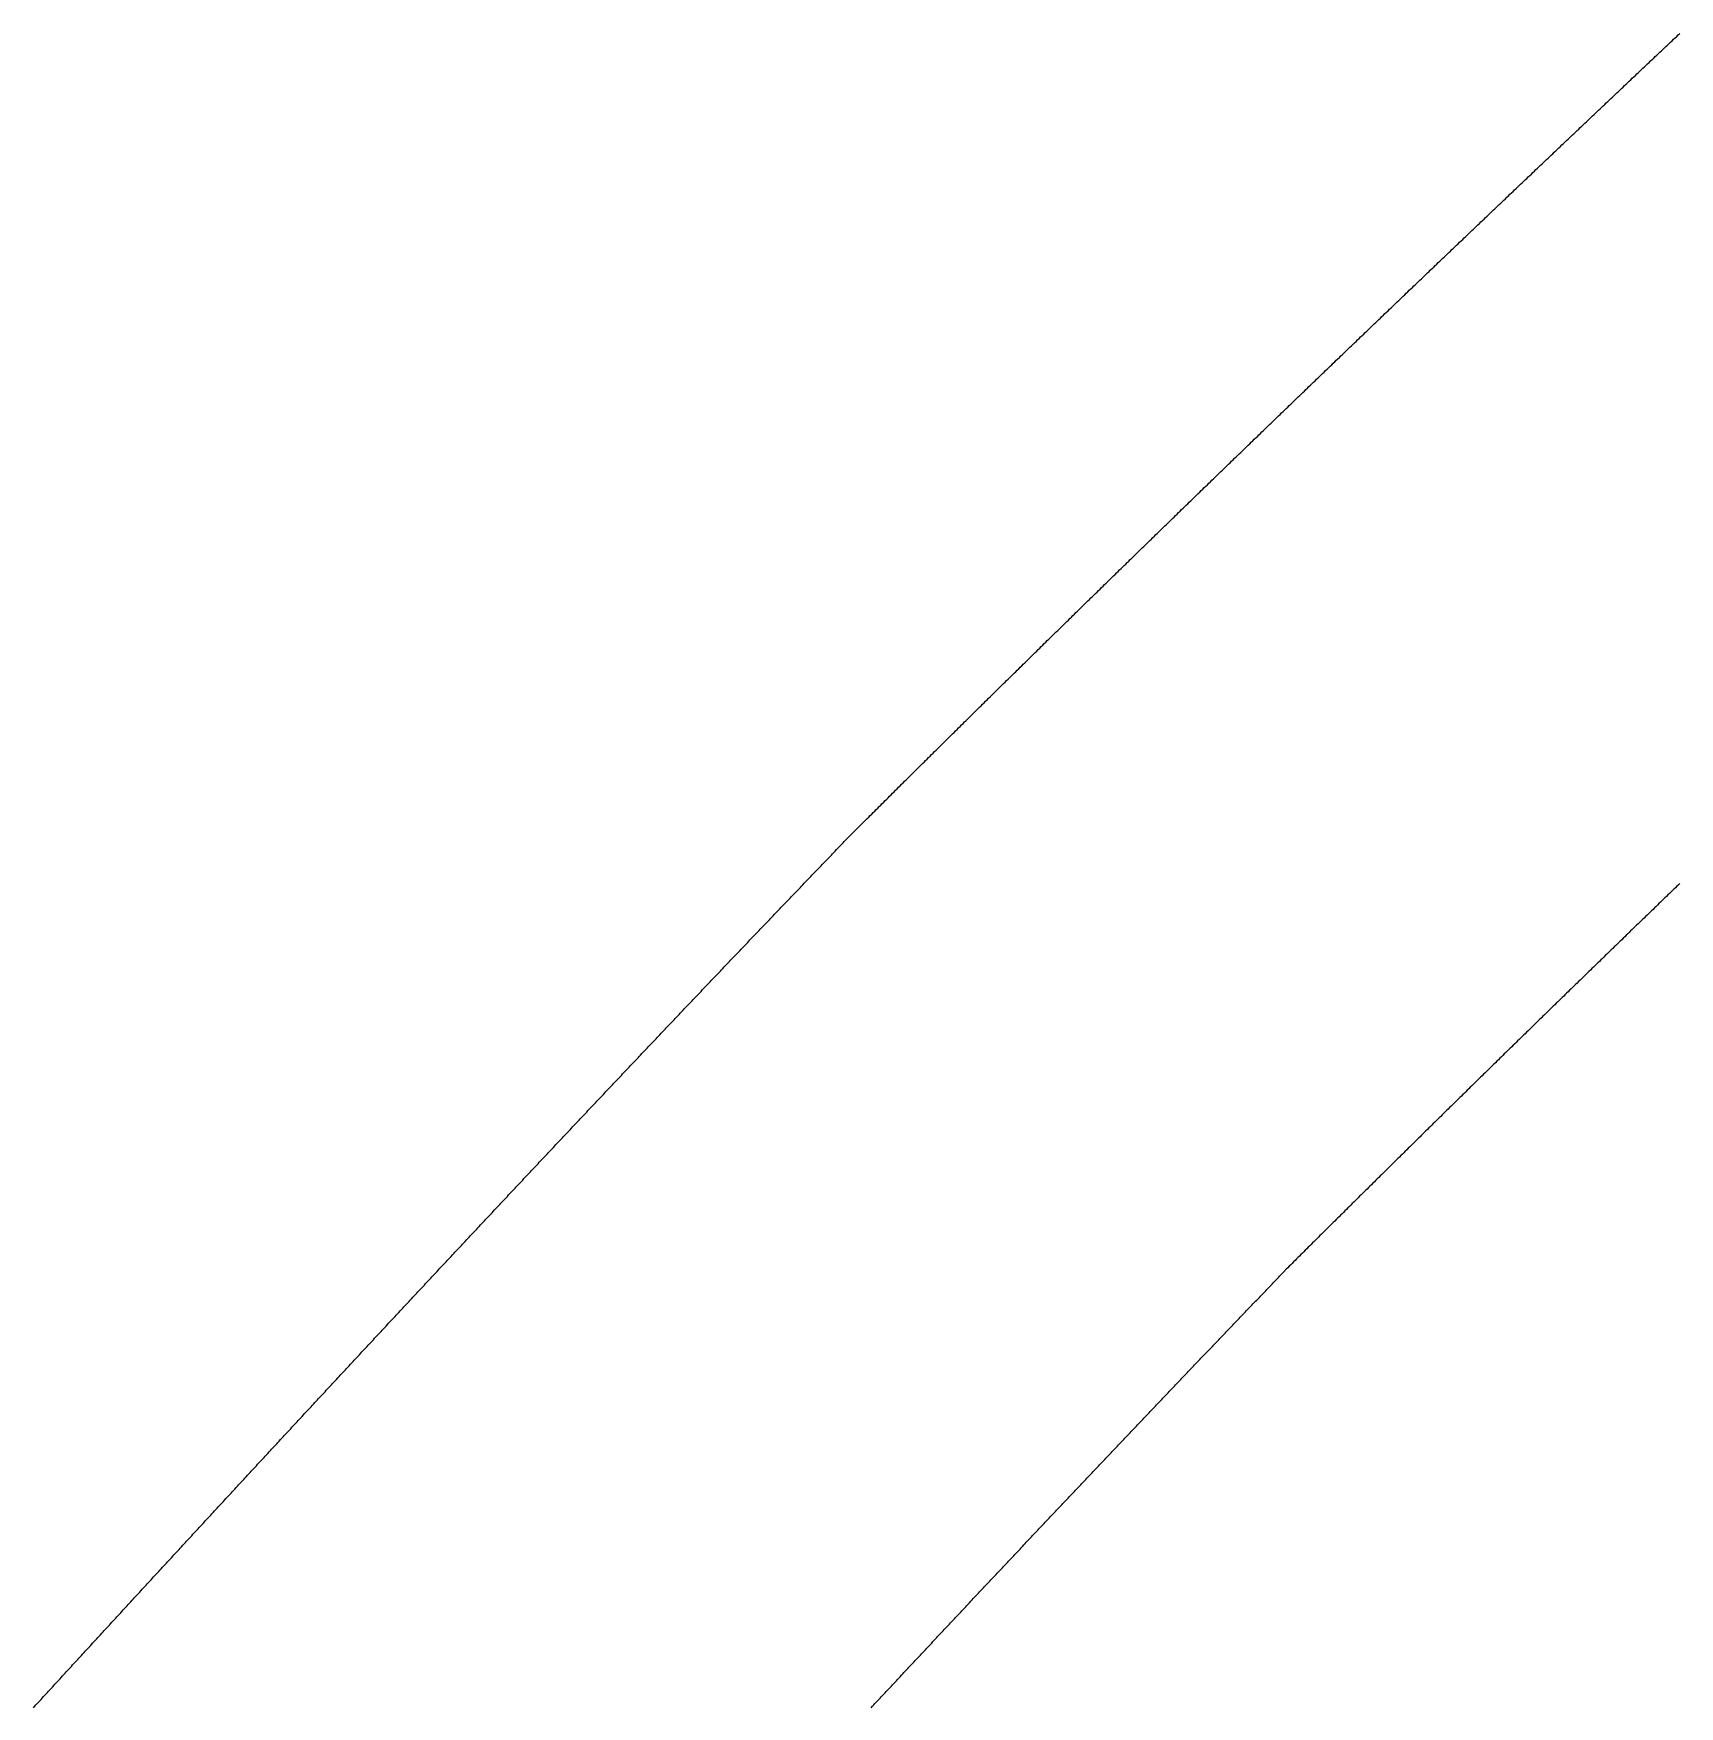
# Model space of a CAD drawing. Extents: x 10 to 206, y -65 to 73.
# Drawn here: x 169.8538 to 170.2044, y -49.6882 to -49.332 of the extents above; entities that cross this region are included whole.
import ezdxf

# ---------------------------------------------------------------- set-up
doc = ezdxf.new("R2010")
doc.units = 0
doc.header["$LTSCALE"] = 0.5
doc.layers.add('LOGO', color=7, linetype='Continuous')

msp = doc.modelspace()

# ---------------------------------------------------------------- linework, layer by layer
at = {"layer": 'LOGO'}
for points in [[(169.85380887, -49.68841941), (169.8540781, -49.68812612), (169.85434733, -49.68783283), (169.85461657, -49.68753955), (169.85488581, -49.68724627), (169.85515506, -49.686953), (169.85542431, -49.68665974), (169.85569357, -49.68636648), (169.85596284, -49.68607323), (169.85623211, -49.68577998), (169.85650138, -49.68548674), (169.85677067, -49.68519351), (169.85703995, -49.68490028), (169.85730925, -49.68460706), (169.85757855, -49.68431384), (169.85784785, -49.68402063), (169.85811716, -49.68372742), (169.85838648, -49.68343423), (169.8586558, -49.68314103), (169.85892512, -49.68284785), (169.85919446, -49.68255467), (169.8594638, -49.68226149), (169.85973314, -49.68196833), (169.86000249, -49.68167516), (169.86027185, -49.68138201), (169.86054121, -49.68108886), (169.86081057, -49.68079572), (169.86107995, -49.68050258), (169.86134933, -49.68020945), (169.86161871, -49.67991633), (169.8618881, -49.67962321), (169.8621575, -49.6793301), (169.8624269, -49.67903699), (169.86269631, -49.67874389), (169.86296572, -49.6784508), (169.86323514, -49.67815771), (169.86350457, -49.67786463), (169.863774, -49.67757156), (169.86404344, -49.67727849), (169.86431289, -49.67698543), (169.86458234, -49.67669238), (169.86485179, -49.67639933), (169.86512125, -49.67610629), (169.86539072, -49.67581326), (169.8656602, -49.67552023), (169.86592968, -49.67522721), (169.86619916, -49.67493419), (169.86646866, -49.67464118), (169.86673815, -49.67434818), (169.86700766, -49.67405518), (169.86727717, -49.6737622), (169.86754669, -49.67346921), (169.86781621, -49.67317624), (169.86808574, -49.67288327), (169.86835528, -49.67259031), (169.86862482, -49.67229735), (169.86889437, -49.6720044), (169.86916392, -49.67171146), (169.86943348, -49.67141853), (169.86970305, -49.6711256), (169.86997262, -49.67083268), (169.8702422, -49.67053976), (169.87051179, -49.67024685), (169.87078138, -49.66995395), (169.87105098, -49.66966106), (169.87132059, -49.66936817), (169.8715902, -49.66907529), (169.87185982, -49.66878241), (169.87212944, -49.66848955), (169.87239907, -49.66819669), (169.87266871, -49.66790383), (169.87293835, -49.66761099), (169.873208, -49.66731815), (169.87347766, -49.66702532), (169.87374732, -49.66673249), (169.87401699, -49.66643967), (169.87428667, -49.66614686), (169.87455635, -49.66585406), (169.87482604, -49.66556126), (169.87509574, -49.66526847), (169.87536544, -49.66497569), (169.87563515, -49.66468291), (169.87590487, -49.66439014), (169.87617459, -49.66409738), (169.87644432, -49.66380463), (169.87671406, -49.66351188), (169.8769838, -49.66321914), (169.87725355, -49.66292641), (169.87752331, -49.66263368), (169.87779307, -49.66234096), (169.87806284, -49.66204825), (169.87833262, -49.66175555), (169.8786024, -49.66146285), (169.87887219, -49.66117016), (169.87914199, -49.66087748), (169.87941179, -49.66058481), (169.8796816, -49.66029214), (169.87995142, -49.65999948), (169.88022124, -49.65970683), (169.88049107, -49.65941418), (169.88076091, -49.65912154), (169.88103076, -49.65882891), (169.88130061, -49.65853629), (169.88157047, -49.65824368), (169.88184034, -49.65795107), (169.88211021, -49.65765847), (169.88238009, -49.65736588), (169.88264998, -49.65707329), (169.88291987, -49.65678071), (169.88318977, -49.65648814), (169.88345968, -49.65619558), (169.8837296, -49.65590302), (169.88399952, -49.65561048), (169.88426945, -49.65531794), (169.88453938, -49.65502541), (169.88480933, -49.65473288), (169.88507928, -49.65444036), (169.88534924, -49.65414786), (169.8856192, -49.65385535), (169.88588918, -49.65356286), (169.88615916, -49.65327037), (169.88642914, -49.6529779), (169.88669914, -49.65268543), (169.88696914, -49.65239296), (169.88723915, -49.65210051), (169.88750916, -49.65180806), (169.88777919, -49.65151562), (169.88804922, -49.65122319), (169.88831925, -49.65093077), (169.8885893, -49.65063835), (169.88885935, -49.65034595), (169.88912941, -49.65005355), (169.88939948, -49.64976115), (169.88966956, -49.64946877), (169.88993964, -49.64917639), (169.89020973, -49.64888403), (169.89047983, -49.64859167), (169.89074993, -49.64829932), (169.89102004, -49.64800697), (169.89129016, -49.64771464), (169.89156029, -49.64742231), (169.89183042, -49.64712999), (169.89210057, -49.64683768), (169.89237072, -49.64654537), (169.89264087, -49.64625308), (169.89291104, -49.64596079), (169.89318121, -49.64566851), (169.89345139, -49.64537624), (169.89372158, -49.64508398), (169.89399177, -49.64479172), (169.89426198, -49.64449948), (169.89453219, -49.64420724), (169.89480241, -49.64391501), (169.89507263, -49.64362279), (169.89534287, -49.64333058), (169.89561311, -49.64303837), (169.89588336, -49.64274618), (169.89615362, -49.64245399), (169.89642388, -49.64216181), (169.89669415, -49.64186964), (169.89696444, -49.64157747), (169.89723472, -49.64128532), (169.89750502, -49.64099317), (169.89777532, -49.64070104), (169.89804564, -49.64040891), (169.89831596, -49.64011679), (169.89858629, -49.63982467), (169.89885662, -49.63953257), (169.89912696, -49.63924047), (169.89939732, -49.63894839), (169.89966768, -49.63865631), (169.89993804, -49.63836424), (169.90020842, -49.63807218), (169.9004788, -49.63778013), (169.9007492, -49.63748808), (169.9010196, -49.63719605), (169.90129, -49.63690402), (169.90156042, -49.636612), (169.90183084, -49.63631999), (169.90210128, -49.63602799), (169.90237172, -49.635736), (169.90264216, -49.63544402), (169.90291262, -49.63515204), (169.90318308, -49.63486008), (169.90345356, -49.63456812), (169.90372404, -49.63427617), (169.90399453, -49.63398423), (169.90426503, -49.6336923), (169.90453553, -49.63340038), (169.90480605, -49.63310847), (169.90507657, -49.63281657), (169.9053471, -49.63252467), (169.90561764, -49.63223279), (169.90588818, -49.63194091), (169.90615874, -49.63164904), (169.9064293, -49.63135718), (169.90669988, -49.63106533), (169.90697046, -49.63077349), (169.90724105, -49.63048166), (169.90751164, -49.63018983), (169.90778225, -49.62989802), (169.90805286, -49.62960622), (169.90832349, -49.62931442), (169.90859412, -49.62902263), (169.90886476, -49.62873085), (169.9091354, -49.62843909), (169.90940606, -49.62814733), (169.90967673, -49.62785558), (169.9099474, -49.62756383), (169.91021808, -49.6272721), (169.91048877, -49.62698038), (169.91075947, -49.62668867), (169.91103018, -49.62639696), (169.9113009, -49.62610527), (169.91157162, -49.62581358), (169.91184236, -49.6255219), (169.9121131, -49.62523024), (169.91238385, -49.62493858), (169.91265461, -49.62464693), (169.91292538, -49.62435529), (169.91319616, -49.62406366), (169.91346694, -49.62377204), (169.91373774, -49.62348043), (169.91400854, -49.62318883), (169.91427935, -49.62289723), (169.91455017, -49.62260565), (169.914821, -49.62231408), (169.91509184, -49.62202251), (169.91536269, -49.62173096), (169.91563355, -49.62143941), (169.91590441, -49.62114788), (169.91617529, -49.62085635), (169.91644617, -49.62056483), (169.91671706, -49.62027333), (169.91698796, -49.61998183), (169.91725887, -49.61969034), (169.91752979, -49.61939886), (169.91780072, -49.6191074), (169.91807166, -49.61881594), (169.9183426, -49.61852449), (169.91861356, -49.61823305), (169.91888452, -49.61794162), (169.9191555, -49.6176502), (169.91942648, -49.61735879), (169.91969747, -49.61706739), (169.91996847, -49.616776), (169.92023948, -49.61648461), (169.9205105, -49.61619324), (169.92078152, -49.61590188), (169.92105256, -49.61561053), (169.92132361, -49.61531919), (169.92159466, -49.61502786), (169.92186573, -49.61473653), (169.9221368, -49.61444522), (169.92240788, -49.61415392), (169.92267898, -49.61386263), (169.92295008, -49.61357135), (169.92322119, -49.61328007), (169.92349231, -49.61298881), (169.92376344, -49.61269756), (169.92403458, -49.61240632), (169.92430572, -49.61211508), (169.92457688, -49.61182386), (169.92484805, -49.61153265), (169.92511922, -49.61124145), (169.92539041, -49.61095025), (169.9256616, -49.61065907), (169.92593281, -49.6103679), (169.92620402, -49.61007674), (169.92647524, -49.60978559), (169.92674648, -49.60949444), (169.92701772, -49.60920331), (169.92728897, -49.60891219), (169.92756023, -49.60862108), (169.9278315, -49.60832998), (169.92810278, -49.60803889), (169.92837407, -49.60774781), (169.92864537, -49.60745674), (169.92891668, -49.60716568), (169.929188, -49.60687463), (169.92945933, -49.60658359), (169.92973067, -49.60629256), (169.93000201, -49.60600154), (169.93027337, -49.60571054), (169.93054474, -49.60541954), (169.93081611, -49.60512855), (169.9310875, -49.60483757), (169.9313589, -49.60454661), (169.9316303, -49.60425565), (169.93190172, -49.60396471), (169.93217314, -49.60367377), (169.93244458, -49.60338285), (169.93271602, -49.60309193), (169.93298748, -49.60280103), (169.93325894, -49.60251014), (169.93353042, -49.60221926), (169.9338019, -49.60192838), (169.9340734, -49.60163752), (169.9343449, -49.60134667), (169.93461641, -49.60105583), (169.93488794, -49.600765), (169.93515947, -49.60047419), (169.93543101, -49.60018338), (169.93570257, -49.59989258), (169.93597413, -49.59960179), (169.93624571, -49.59931102), (169.93651729, -49.59902025), (169.93678888, -49.5987295), (169.93706049, -49.59843876), (169.9373321, -49.59814802), (169.93760373, -49.5978573), (169.93787536, -49.59756659), (169.938147, -49.59727589), (169.93841866, -49.5969852), (169.93869032, -49.59669452), (169.938962, -49.59640386), (169.93923368, -49.5961132), (169.93950538, -49.59582255), (169.93977708, -49.59553192), (169.9400488, -49.5952413), (169.94032052, -49.59495068), (169.94059226, -49.59466008), (169.940864, -49.59436949), (169.94113576, -49.59407891), (169.94140753, -49.59378834), (169.9416793, -49.59349779), (169.94195109, -49.59320724), (169.94222289, -49.5929167), (169.9424947, -49.59262618), (169.94276652, -49.59233567), (169.94303834, -49.59204516), (169.94331018, -49.59175467), (169.94358203, -49.59146419), (169.94385389, -49.59117372), (169.94412576, -49.59088327), (169.94439764, -49.59059282), (169.94466954, -49.59030239), (169.94494144, -49.59001196), (169.94521335, -49.58972155), (169.94548527, -49.58943115), (169.94575721, -49.58914076), (169.94602915, -49.58885038), (169.9463011, -49.58856001), (169.94657307, -49.58826966), (169.94684504, -49.58797931), (169.94711703, -49.58768898), (169.94738903, -49.58739866), (169.94766104, -49.58710835), (169.94793305, -49.58681805), (169.94820508, -49.58652776), (169.94847712, -49.58623749), (169.94874917, -49.58594722), (169.94902123, -49.58565697), (169.9492933, -49.58536673), (169.94956539, -49.5850765), (169.94983748, -49.58478628), (169.95010958, -49.58449607), (169.9503817, -49.58420588), (169.95065382, -49.58391569), (169.95092596, -49.58362552), (169.95119811, -49.58333536), (169.95147026, -49.58304521), (169.95174243, -49.58275508), (169.95201461, -49.58246495), (169.9522868, -49.58217484), (169.952559, -49.58188473), (169.95283122, -49.58159464), (169.95310344, -49.58130456), (169.95337567, -49.5810145), (169.95364792, -49.58072444), (169.95392018, -49.5804344), (169.95419244, -49.58014437), (169.95446472, -49.57985435), (169.95473701, -49.57956434), (169.95500931, -49.57927434), (169.95528162, -49.57898436), (169.95555394, -49.57869439), (169.95582628, -49.57840443), (169.95609862, -49.57811448), (169.95637098, -49.57782454), (169.95664335, -49.57753462), (169.95691572, -49.5772447), (169.95718811, -49.5769548), (169.95746051, -49.57666491), (169.95773292, -49.57637504), (169.95800535, -49.57608517), (169.95827778, -49.57579532), (169.95855023, -49.57550548), (169.95882268, -49.57521565), (169.95909515, -49.57492584), (169.95936763, -49.57463603), (169.95964012, -49.57434624), (169.95991262, -49.57405646), (169.96018513, -49.57376669), (169.96045766, -49.57347694), (169.96073019, -49.57318719), (169.96100274, -49.57289746), (169.9612753, -49.57260774), (169.96154787, -49.57231803), (169.96182045, -49.57202834), (169.96209304, -49.57173866), (169.96236565, -49.57144899), (169.96263826, -49.57115933), (169.96291089, -49.57086968), (169.96318353, -49.57058005), (169.96345618, -49.57029043), (169.96372884, -49.57000082), (169.96400151, -49.56971123), (169.9642742, -49.56942164), (169.96454689, -49.56913207), (169.9648196, -49.56884251), (169.96509232, -49.56855297), (169.96536505, -49.56826343), (169.96563779, -49.56797391), (169.96591055, -49.5676844), (169.96618331, -49.5673949), (169.96645609, -49.56710542), (169.96672888, -49.56681595), (169.96700168, -49.56652649), (169.96727449, -49.56623704), (169.96754732, -49.56594761), (169.96782016, -49.56565819), (169.968093, -49.56536878), (169.96836586, -49.56507939), (169.96863873, -49.56479), (169.96891162, -49.56450063), (169.96918451, -49.56421127), (169.96945742, -49.56392193), (169.96973034, -49.5636326), (169.97000327, -49.56334328), (169.97027621, -49.56305397), (169.97054917, -49.56276468), (169.97082213, -49.56247539), (169.97109511, -49.56218613), (169.9713681, -49.56189687), (169.9716411, -49.56160763), (169.97191412, -49.5613184), (169.97218714, -49.56102918), (169.97246018, -49.56073998), (169.97273323, -49.56045078), (169.9730063, -49.56016161), (169.97327937, -49.55987244), (169.97355246, -49.55958329), (169.97382555, -49.55929415), (169.97409867, -49.55900502), (169.97437179, -49.55871591), (169.97464492, -49.55842681), (169.97491807, -49.55813772), (169.97519123, -49.55784865), (169.9754644, -49.55755958), (169.97573758, -49.55727054), (169.97601078, -49.5569815), (169.97628399, -49.55669248), (169.97655721, -49.55640347), (169.97683044, -49.55611447), (169.97710368, -49.55582549), (169.97737694, -49.55553652), (169.97765021, -49.55524756), (169.97792349, -49.55495862), (169.97819679, -49.55466969), (169.97847009, -49.55438077), (169.97874341, -49.55409187), (169.97901674, -49.55380298), (169.97929008, -49.5535141), (169.97956344, -49.55322524), (169.97983681, -49.55293639), (169.98011019, -49.55264755), (169.98038358, -49.55235873), (169.98065699, -49.55206992), (169.9809304, -49.55178112), (169.98120384, -49.55149234), (169.98147728, -49.55120357), (169.98175073, -49.55091481), (169.9820242, -49.55062607), (169.98229768, -49.55033734), (169.98257117, -49.55004862), (169.98284468, -49.54975992), (169.9831182, -49.54947123), (169.98339173, -49.54918255), (169.98366527, -49.54889389), (169.98393883, -49.54860524), (169.9842124, -49.54831661), (169.98448598, -49.54802799), (169.98475957, -49.54773938), (169.98503318, -49.54745078), (169.9853068, -49.5471622), (169.98558043, -49.54687364), (169.98585408, -49.54658508), (169.98612773, -49.54629654), (169.9864014, -49.54600802), (169.98667509, -49.54571951), (169.98694878, -49.54543101), (169.98722249, -49.54514252), (169.98749621, -49.54485405), (169.98776995, -49.54456559), (169.9880437, -49.54427715), (169.98831746, -49.54398872), (169.98859123, -49.54370031), (169.98886502, -49.5434119), (169.98913882, -49.54312352), (169.98941263, -49.54283514), (169.98968645, -49.54254678), (169.98996029, -49.54225844), (169.99023414, -49.5419701), (169.990508, -49.54168179), (169.99078188, -49.54139348), (169.99105577, -49.54110519), (169.99132967, -49.54081691), (169.99160359, -49.54052865), (169.99187752, -49.5402404), (169.99215146, -49.53995217), (169.99242542, -49.53966395), (169.99269939, -49.53937574), (169.99297337, -49.53908755), (169.99324736, -49.53879937), (169.99352137, -49.53851121), (169.99379539, -49.53822306), (169.99406943, -49.53793492), (169.99434347, -49.5376468), (169.99461753, -49.53735869), (169.99489161, -49.5370706), (169.99516569, -49.53678252), (169.9954398, -49.53649446), (169.99571391, -49.53620641), (169.99598804, -49.53591837), (169.99626218, -49.53563035), (169.99653633, -49.53534234), (169.9968105, -49.53505435), (169.99708468, -49.53476637), (169.99735887, -49.53447841), (169.99763308, -49.53419046), (169.9979073, -49.53390252), (169.99818153, -49.5336146), (169.99845578, -49.53332669), (169.99873004, -49.5330388), (169.99900432, -49.53275092), (169.9992786, -49.53246306), (169.9995529, -49.53217521), (169.99982722, -49.53188737), (170.00010155, -49.53159955), (170.00037589, -49.53131175), (170.00065025, -49.53102396), (170.00092461, -49.53073618), (170.001199, -49.53044842), (170.00147339, -49.53016067), (170.0017478, -49.52987294), (170.00202223, -49.52958522), (170.00229666, -49.52929752), (170.00257111, -49.52900983), (170.00284558, -49.52872216), (170.00312006, -49.5284345), (170.00339455, -49.52814685), (170.00366905, -49.52785922), (170.00394357, -49.52757161), (170.00421811, -49.52728401), (170.00449265, -49.52699642), (170.00476721, -49.52670885), (170.00504179, -49.52642129), (170.00531638, -49.52613375), (170.00559098, -49.52584623), (170.00586559, -49.52555872), (170.00614022, -49.52527122), (170.00641487, -49.52498374), (170.00668953, -49.52469627), (170.0069642, -49.52440882), (170.00723888, -49.52412138), (170.00751358, -49.52383396), (170.00778829, -49.52354655), (170.00806302, -49.52325916), (170.00833776, -49.52297178), (170.00861252, -49.52268442), (170.00888729, -49.52239707), (170.00916207, -49.52210974), (170.00943687, -49.52182243), (170.00971168, -49.52153512), (170.0099865, -49.52124784), (170.01026134, -49.52096057), (170.0105362, -49.52067331), (170.01081107, -49.52038607), (170.01108595, -49.52009884), (170.01136084, -49.51981163), (170.01163575, -49.51952443), (170.01191068, -49.51923725), (170.01218562, -49.51895009), (170.01246057, -49.51866294), (170.01273554, -49.5183758), (170.01301052, -49.51808868), (170.01328551, -49.51780158), (170.01356052, -49.51751449), (170.01383555, -49.51722742), (170.01411058, -49.51694036), (170.01438564, -49.51665331), (170.0146607, -49.51636629), (170.01493578, -49.51607927), (170.01521088, -49.51579228), (170.01548599, -49.5155053), (170.01576111, -49.51521833), (170.01603625, -49.51493138), (170.01631141, -49.51464444), (170.01658657, -49.51435753), (170.01686175, -49.51407062), (170.01713695, -49.51378373), (170.01741216, -49.51349686), (170.01768739, -49.51321), (170.01796263, -49.51292316), (170.01823788, -49.51263633), (170.01851315, -49.51234952), (170.01878843, -49.51206273), (170.01906373, -49.51177595), (170.01933905, -49.51148918), (170.01961437, -49.51120244), (170.01988971, -49.5109157), (170.02016507, -49.51062899), (170.02044044, -49.51034229), (170.02071583, -49.5100556), (170.02099123, -49.50976893), (170.02126664, -49.50948228), (170.02154207, -49.50919564), (170.02181752, -49.50890902), (170.02209298, -49.50862241), (170.02236845, -49.50833582), (170.02264394, -49.50804924), (170.02291944, -49.50776268), (170.02319496, -49.50747614), (170.02347049, -49.50718961), (170.02374604, -49.5069031), (170.02402161, -49.50661661), (170.02429718, -49.50633013), (170.02457278, -49.50604366), (170.02484838, -49.50575722), (170.02512401, -49.50547078), (170.02539964, -49.50518437), (170.0256753, -49.50489797), (170.02595096, -49.50461159), (170.02622664, -49.50432522), (170.02650234, -49.50403887), (170.02677805, -49.50375253), (170.02705378, -49.50346621), (170.02732952, -49.50317991), (170.02760528, -49.50289362), (170.02788105, -49.50260735), (170.02819926, -49.50229032), (170.02851748, -49.50197332), (170.02883572, -49.50165634), (170.02915399, -49.50133938), (170.02947227, -49.50102245), (170.02979058, -49.50070554), (170.0301089, -49.50038865), (170.03042725, -49.50007178), (170.03074561, -49.49975494), (170.031064, -49.49943812), (170.03138241, -49.49912132), (170.03170083, -49.49880454), (170.03201928, -49.49848779), (170.03233775, -49.49817106), (170.03265623, -49.49785435), (170.03297474, -49.49753767), (170.03329327, -49.49722101), (170.03361181, -49.49690437), (170.03393038, -49.49658775), (170.03424897, -49.49627115), (170.03456758, -49.49595458), (170.0348862, -49.49563803), (170.03520485, -49.49532151), (170.03552352, -49.495005), (170.03584221, -49.49468852), (170.03616091, -49.49437206), (170.03647964, -49.49405562), (170.03679839, -49.49373921), (170.03711715, -49.49342281), (170.03743594, -49.49310644), (170.03775475, -49.49279009), (170.03807357, -49.49247377), (170.03839242, -49.49215746), (170.03871129, -49.49184118), (170.03903017, -49.49152492), (170.03934908, -49.49120869), (170.039668, -49.49089247), (170.03998695, -49.49057628), (170.04030591, -49.49026011), (170.04062489, -49.48994396), (170.0409439, -49.48962783), (170.04126292, -49.48931173), (170.04158196, -49.48899564), (170.04190103, -49.48867958), (170.04222011, -49.48836354), (170.04253921, -49.48804753), (170.04285833, -49.48773153), (170.04317747, -49.48741556), (170.04349663, -49.48709961), (170.04381581, -49.48678368), (170.04413501, -49.48646777), (170.04445422, -49.48615188), (170.04477346, -49.48583602), (170.04509272, -49.48552018), (170.04541199, -49.48520436), (170.04573129, -49.48488856), (170.0460506, -49.48457278), (170.04636994, -49.48425702), (170.04668929, -49.48394129), (170.04700866, -49.48362558), (170.04732805, -49.48330989), (170.04764746, -49.48299422), (170.04796689, -49.48267857), (170.04828634, -49.48236294), (170.04860581, -49.48204734), (170.0489253, -49.48173176), (170.04924481, -49.48141619), (170.04956433, -49.48110065), (170.04988387, -49.48078513), (170.05020344, -49.48046964), (170.05052302, -49.48015416), (170.05084262, -49.47983871), (170.05116224, -49.47952327), (170.05148188, -49.47920786), (170.05180154, -49.47889247), (170.05212122, -49.4785771), (170.05244091, -49.47826175), (170.05276063, -49.47794642), (170.05308036, -49.47763112), (170.05340011, -49.47731583), (170.05371988, -49.47700057), (170.05403967, -49.47668532), (170.05435948, -49.4763701), (170.05467931, -49.4760549), (170.05499916, -49.47573972), (170.05531902, -49.47542456), (170.0556389, -49.47510942), (170.05595881, -49.47479431), (170.05627873, -49.47447921), (170.05659867, -49.47416414), (170.05691863, -49.47384908), (170.0572386, -49.47353405), (170.0575586, -49.47321904), (170.05787861, -49.47290404), (170.05819864, -49.47258907), (170.05851869, -49.47227412), (170.05883876, -49.47195919), (170.05915885, -49.47164429), (170.05947896, -49.4713294), (170.05979908, -49.47101453), (170.06011922, -49.47069969), (170.06043938, -49.47038486), (170.06075956, -49.47007005), (170.06107976, -49.46975527), (170.06139998, -49.46944051), (170.06172021, -49.46912576), (170.06204046, -49.46881104), (170.06236074, -49.46849634), (170.06268103, -49.46818165), (170.06300133, -49.46786699), (170.06332166, -49.46755235), (170.063642, -49.46723773), (170.06396236, -49.46692313), (170.06428274, -49.46660855), (170.06460314, -49.46629399), (170.06492356, -49.46597945), (170.06524399, -49.46566493), (170.06556444, -49.46535043), (170.06588491, -49.46503596), (170.0662054, -49.4647215), (170.06652591, -49.46440706), (170.06684643, -49.46409264), (170.06716697, -49.46377824), (170.06748753, -49.46346387), (170.06780811, -49.46314951), (170.06812871, -49.46283517), (170.06844932, -49.46252085), (170.06876995, -49.46220656), (170.0690906, -49.46189228), (170.06941127, -49.46157802), (170.06973195, -49.46126379), (170.07005266, -49.46094957), (170.07037338, -49.46063537), (170.07069412, -49.46032119), (170.07101487, -49.46000704), (170.07133564, -49.4596929), (170.07165644, -49.45937878), (170.07197724, -49.45906468), (170.07229807, -49.4587506), (170.07261891, -49.45843655), (170.07293978, -49.45812251), (170.07326065, -49.45780849), (170.07358155, -49.45749449), (170.07390247, -49.45718051), (170.0742234, -49.45686655), (170.07454435, -49.45655261), (170.07486531, -49.45623869), (170.0751863, -49.45592479), (170.0755073, -49.45561091), (170.07582832, -49.45529704), (170.07614935, -49.4549832), (170.07647041, -49.45466938), (170.07679148, -49.45435557), (170.07711256, -49.45404179), (170.07743367, -49.45372803), (170.07775479, -49.45341428), (170.07807593, -49.45310055), (170.07839709, -49.45278685), (170.07871826, -49.45247316), (170.07903945, -49.45215949), (170.07936066, -49.45184584), (170.07968189, -49.45153221), (170.08000313, -49.4512186), (170.08032439, -49.45090501), (170.08064567, -49.45059144), (170.08096696, -49.45027789), (170.08128827, -49.44996435), (170.0816096, -49.44965084), (170.08193095, -49.44933735), (170.08225231, -49.44902387), (170.08257369, -49.44871041), (170.08289508, -49.44839697), (170.0832165, -49.44808356), (170.08353793, -49.44777015), (170.08385937, -49.44745677), (170.08418084, -49.44714341), (170.08450232, -49.44683007), (170.08482381, -49.44651674), (170.08514533, -49.44620344), (170.08546686, -49.44589015), (170.0857884, -49.44557688), (170.08610997, -49.44526364), (170.08643155, -49.44495041), (170.08675315, -49.44463719), (170.08707476, -49.444324), (170.08739639, -49.44401083), (170.08771804, -49.44369767), (170.0880397, -49.44338453), (170.08836138, -49.44307142), (170.08868308, -49.44275832), (170.0890048, -49.44244524), (170.08932653, -49.44213217), (170.08964827, -49.44181913), (170.08997004, -49.44150611), (170.09029182, -49.4411931), (170.09061361, -49.44088011), (170.09093542, -49.44056714), (170.09125725, -49.44025419), (170.0915791, -49.43994126), (170.09190096, -49.43962834), (170.09222284, -49.43931545), (170.09254473, -49.43900257), (170.09286664, -49.43868971), (170.09318857, -49.43837687), (170.09351051, -49.43806405), (170.09383247, -49.43775124), (170.09415445, -49.43743845), (170.09447644, -49.43712569), (170.09479845, -49.43681294), (170.09512047, -49.4365002), (170.09544251, -49.43618749), (170.09576457, -49.4358748), (170.09608664, -49.43556212), (170.09640873, -49.43524946), (170.09673084, -49.43493682), (170.09705296, -49.43462419), (170.0973751, -49.43431159), (170.09769725, -49.433999), (170.09801942, -49.43368643), (170.0983416, -49.43337388), (170.0986638, -49.43306135), (170.09898602, -49.43274883), (170.09930825, -49.43243633), (170.0996305, -49.43212385), (170.09995276, -49.43181139), (170.10027504, -49.43149895), (170.10059734, -49.43118652), (170.10091965, -49.43087411), (170.10124198, -49.43056172), (170.10156432, -49.43024935), (170.10188668, -49.42993699), (170.10220906, -49.42962465), (170.10253145, -49.42931233), (170.10285385, -49.42900003), (170.10317627, -49.42868774), (170.10349871, -49.42837548), (170.10382116, -49.42806323), (170.10414363, -49.42775099), (170.10446612, -49.42743878), (170.10478862, -49.42712658), (170.10511113, -49.4268144), (170.10543366, -49.42650224), (170.10575621, -49.42619009), (170.10607877, -49.42587796), (170.10640135, -49.42556585), (170.10672394, -49.42525376), (170.10704655, -49.42494168), (170.10736917, -49.42462963), (170.10769181, -49.42431758), (170.10801446, -49.42400556), (170.10833713, -49.42369355), (170.10865982, -49.42338156), (170.10898252, -49.42306959), (170.10930523, -49.42275764), (170.10962796, -49.4224457), (170.10995071, -49.42213378), (170.11027347, -49.42182187), (170.11059624, -49.42150998), (170.11091903, -49.42119811), (170.11124184, -49.42088626), (170.11156466, -49.42057443), (170.1118875, -49.42026261), (170.11221035, -49.4199508), (170.11253322, -49.41963902), (170.1128561, -49.41932725), (170.11317899, -49.4190155), (170.11350191, -49.41870376), (170.11382483, -49.41839205), (170.11414777, -49.41808035), (170.11447073, -49.41776866), (170.1147937, -49.41745699), (170.11511669, -49.41714534), (170.11543969, -49.41683371), (170.1157627, -49.41652209), (170.11608574, -49.41621049), (170.11640878, -49.41589891), (170.11673184, -49.41558734), (170.11705492, -49.41527579), (170.11737801, -49.41496426), (170.11770111, -49.41465274), (170.11802423, -49.41434124), (170.11834736, -49.41402975), (170.11867051, -49.41371828), (170.11899368, -49.41340683), (170.11931685, -49.4130954), (170.11964005, -49.41278398), (170.11996325, -49.41247258), (170.12028648, -49.41216119), (170.12060971, -49.41184982), (170.12093296, -49.41153847), (170.12125623, -49.41122713), (170.12157951, -49.41091581), (170.1219028, -49.4106045), (170.12222611, -49.41029322), (170.12254943, -49.40998194), (170.12287277, -49.40967069), (170.12319612, -49.40935945), (170.12351949, -49.40904822), (170.12384287, -49.40873702), (170.12416627, -49.40842583), (170.12448967, -49.40811465), (170.1248131, -49.40780349), (170.12513654, -49.40749235), (170.12545999, -49.40718122), (170.12578345, -49.40687011), (170.12610693, -49.40655901), (170.12643043, -49.40624793), (170.12675394, -49.40593687), (170.12707746, -49.40562582), (170.127401, -49.40531479), (170.12772455, -49.40500378), (170.12804811, -49.40469278), (170.12837169, -49.40438179), (170.12869529, -49.40407082), (170.12901889, -49.40375987), (170.12934252, -49.40344893), (170.12966615, -49.40313801), (170.1299898, -49.40282711), (170.13031346, -49.40251622), (170.13063714, -49.40220534), (170.13096083, -49.40189448), (170.13128454, -49.40158364), (170.13160825, -49.40127281), (170.13193199, -49.400962), (170.13225573, -49.4006512), (170.13257949, -49.40034042), (170.13290327, -49.40002966), (170.13322705, -49.39971891), (170.13355086, -49.39940817), (170.13387467, -49.39909745), (170.1341985, -49.39878675), (170.13452234, -49.39847606), (170.1348462, -49.39816539), (170.13517007, -49.39785473), (170.13549395, -49.39754409), (170.13581785, -49.39723346), (170.13614176, -49.39692285), (170.13646568, -49.39661225), (170.13678962, -49.39630167), (170.13711357, -49.3959911), (170.13743753, -49.39568055), (170.13776151, -49.39537002), (170.1380855, -49.3950595), (170.13840951, -49.39474899), (170.13873353, -49.3944385), (170.13905756, -49.39412802), (170.1393816, -49.39381756), (170.13970566, -49.39350712), (170.14002973, -49.39319669), (170.14035382, -49.39288627), (170.14067792, -49.39257587), (170.14100203, -49.39226548), (170.14132615, -49.39195511), (170.14165029, -49.39164475), (170.14197444, -49.39133441), (170.14229861, -49.39102409), (170.14262278, -49.39071377), (170.14294697, -49.39040348), (170.14327118, -49.39009319), (170.14359539, -49.38978293), (170.14391962, -49.38947267), (170.14424387, -49.38916244), (170.14456812, -49.38885221), (170.14489239, -49.388542), (170.14521667, -49.38823181), (170.14554097, -49.38792163), (170.14586528, -49.38761146), (170.1461896, -49.38730131), (170.14651393, -49.38699118), (170.14683828, -49.38668105), (170.14716264, -49.38637095), (170.14748701, -49.38606085), (170.14781139, -49.38575078), (170.14813579, -49.38544071), (170.1484602, -49.38513066), (170.14878463, -49.38482063), (170.14910906, -49.3845106), (170.14943351, -49.3842006), (170.14975797, -49.38389061), (170.15008245, -49.38358063), (170.15040693, -49.38327066), (170.15073143, -49.38296071), (170.15105595, -49.38265078), (170.15138047, -49.38234086), (170.15170501, -49.38203095), (170.15202956, -49.38172106), (170.15235412, -49.38141118), (170.1526787, -49.38110131), (170.15300328, -49.38079146), (170.15332788, -49.38048162), (170.1536525, -49.3801718), (170.15397712, -49.37986199), (170.15430176, -49.3795522), (170.15462641, -49.37924242), (170.15495107, -49.37893265), (170.15527574, -49.3786229), (170.15560043, -49.37831316), (170.15592513, -49.37800343), (170.15624984, -49.37769372), (170.15657457, -49.37738402), (170.1568993, -49.37707434), (170.15722405, -49.37676467), (170.15754881, -49.37645501), (170.15787358, -49.37614537), (170.15819837, -49.37583574), (170.15852316, -49.37552612), (170.15884797, -49.37521652), (170.1591728, -49.37490693), (170.15949763, -49.37459736), (170.15982247, -49.3742878), (170.16014733, -49.37397825), (170.1604722, -49.37366871), (170.16079708, -49.37335919), (170.16112198, -49.37304969), (170.16144688, -49.37274019), (170.1617718, -49.37243071), (170.16209673, -49.37212125), (170.16242167, -49.37181179), (170.16274662, -49.37150235), (170.16307159, -49.37119293), (170.16339656, -49.37088351), (170.16372155, -49.37057411), (170.16404655, -49.37026473), (170.16437157, -49.36995535), (170.16469659, -49.36964599), (170.16502163, -49.36933664), (170.16534667, -49.36902731), (170.16567173, -49.36871799), (170.1659968, -49.36840868), (170.16632189, -49.36809939), (170.16664698, -49.36779011), (170.16697209, -49.36748084), (170.1672972, -49.36717158), (170.16762233, -49.36686234), (170.16794747, -49.36655311), (170.16827263, -49.36624389), (170.16859779, -49.36593469), (170.16892296, -49.3656255), (170.16924815, -49.36531632), (170.16957335, -49.36500716), (170.16989856, -49.364698), (170.17022378, -49.36438887), (170.17054901, -49.36407974), (170.17087426, -49.36377063), (170.17119951, -49.36346152), (170.17152478, -49.36315244), (170.17185005, -49.36284336), (170.17217534, -49.3625343), (170.17250064, -49.36222525), (170.17282596, -49.36191621), (170.17315128, -49.36160719), (170.17347661, -49.36129818), (170.17380196, -49.36098918), (170.17412731, -49.36068019), (170.17445268, -49.36037121), (170.17477806, -49.36006225), (170.17510345, -49.3597533), (170.17542885, -49.35944437), (170.17575426, -49.35913544), (170.17607969, -49.35882653), (170.17640512, -49.35851763), (170.17673057, -49.35820874), (170.17705602, -49.35789987), (170.17738149, -49.35759101), (170.17770697, -49.35728216), (170.17803245, -49.35697332), (170.17835795, -49.35666449), (170.17868347, -49.35635568), (170.17900899, -49.35604688), (170.17933452, -49.35573809), (170.17966006, -49.35542931), (170.17998562, -49.35512055), (170.18031118, -49.35481179), (170.18063676, -49.35450305), (170.18096234, -49.35419432), (170.18128794, -49.35388561), (170.18161355, -49.3535769), (170.18193917, -49.35326821), (170.1822648, -49.35295953), (170.18259044, -49.35265086), (170.18291609, -49.35234221), (170.18324175, -49.35203356), (170.18356742, -49.35172493), (170.1838931, -49.35141631), (170.18421879, -49.3511077), (170.1845445, -49.3507991), (170.18487021, -49.35049052), (170.18519593, -49.35018194), (170.18552167, -49.34987338), (170.18584741, -49.34956483), (170.18617317, -49.34925629), (170.18649894, -49.34894777), (170.18682471, -49.34863925), (170.1871505, -49.34833075), (170.18747629, -49.34802226), (170.1878021, -49.34771378), (170.18812792, -49.34740531), (170.18845375, -49.34709685), (170.18877959, -49.3467884), (170.18910543, -49.34647997), (170.18943129, -49.34617155), (170.18975716, -49.34586314), (170.19008304, -49.34555474), (170.19040893, -49.34524635), (170.19073483, -49.34493797), (170.19106074, -49.34462961), (170.19138666, -49.34432125), (170.19171259, -49.34401291), (170.19203853, -49.34370458), (170.19236448, -49.34339626), (170.19269044, -49.34308795), (170.1930164, -49.34277965), (170.19334238, -49.34247136), (170.19366837, -49.34216309), (170.19399437, -49.34185483), (170.19432038, -49.34154657), (170.1946464, -49.34123833), (170.19497243, -49.3409301), (170.19529847, -49.34062188), (170.19562452, -49.34031367), (170.19595058, -49.34000547), (170.19627664, -49.33969729), (170.19660272, -49.33938911), (170.19692881, -49.33908095), (170.19725491, -49.33877279), (170.19758102, -49.33846465), (170.19790713, -49.33815652), (170.19823326, -49.3378484), (170.1985594, -49.33754028), (170.19888554, -49.33723219), (170.1992117, -49.3369241), (170.19953786, -49.33661602), (170.19986404, -49.33630795), (170.20019022, -49.33599989), (170.20051641, -49.33569185), (170.20084262, -49.33538381), (170.20116883, -49.33507579), (170.20149505, -49.33476777), (170.20182128, -49.33445977), (170.20214752, -49.33415178), (170.20247377, -49.3338438), (170.20280003, -49.33353583), (170.2031263, -49.33322786), (170.20345258, -49.33291991), (170.20377887, -49.33261197), (170.20410517, -49.33230404), (170.20443147, -49.33199612)], [(170.20446362, -49.51293073), (170.20414543, -49.51323789), (170.20382725, -49.51354506), (170.2035091, -49.51385225), (170.20319097, -49.51415944), (170.20287286, -49.51446664), (170.20255477, -49.51477386), (170.2022367, -49.51508108), (170.20191866, -49.51538832), (170.20160063, -49.51569556), (170.20128263, -49.51600282), (170.20096465, -49.51631008), (170.20064669, -49.51661736), (170.20032875, -49.51692465), (170.20001083, -49.51723195), (170.19969293, -49.51753926), (170.19937506, -49.51784658), (170.1990572, -49.51815391), (170.19873937, -49.51846125), (170.19842156, -49.5187686), (170.19810377, -49.51907596), (170.197786, -49.51938334), (170.19746826, -49.51969072), (170.19715053, -49.51999812), (170.19683283, -49.52030553), (170.19651515, -49.52061294), (170.19619749, -49.52092037), (170.19587985, -49.52122781), (170.19556224, -49.52153526), (170.19524464, -49.52184272), (170.19492707, -49.52215019), (170.19460952, -49.52245768), (170.19429199, -49.52276517), (170.19397448, -49.52307268), (170.19365699, -49.52338019), (170.19333953, -49.52368772), (170.19302209, -49.52399526), (170.19270467, -49.52430281), (170.19238727, -49.52461037), (170.19206989, -49.52491795), (170.19175254, -49.52522553), (170.19143521, -49.52553312), (170.19111789, -49.52584073), (170.19080061, -49.52614835), (170.19048334, -49.52645598), (170.19016609, -49.52676362), (170.18984887, -49.52707127), (170.18953167, -49.52737893), (170.18921449, -49.52768661), (170.18889734, -49.52799429), (170.1885802, -49.52830199), (170.18826309, -49.5286097), (170.187946, -49.52891742), (170.18762893, -49.52922515), (170.18731189, -49.5295329), (170.18699486, -49.52984065), (170.18667786, -49.53014842), (170.18636088, -49.5304562), (170.18604393, -49.53076399), (170.18572699, -49.53107179), (170.18541008, -49.5313796), (170.18509319, -49.53168743), (170.18477632, -49.53199526), (170.18445948, -49.53230311), (170.18414265, -49.53261097), (170.18382585, -49.53291885), (170.18350908, -49.53322673), (170.18319232, -49.53353463), (170.18287559, -49.53384253), (170.18255888, -49.53415045), (170.18224219, -49.53445838), (170.18192552, -49.53476633), (170.18160888, -49.53507428), (170.18129226, -49.53538225), (170.18097566, -49.53569023), (170.18065909, -49.53599822), (170.18034254, -49.53630623), (170.18002601, -49.53661424), (170.1797095, -49.53692227), (170.17939302, -49.53723031), (170.17907655, -49.53753836), (170.17876011, -49.53784643), (170.1784437, -49.5381545), (170.1781273, -49.53846259), (170.17781093, -49.53877069), (170.17749459, -49.5390788), (170.17717826, -49.53938693), (170.17686196, -49.53969507), (170.17654568, -49.54000322), (170.17622942, -49.54031138), (170.17591319, -49.54061955), (170.17559698, -49.54092774), (170.17528079, -49.54123594), (170.17496463, -49.54154415), (170.17464848, -49.54185238), (170.17433237, -49.54216061), (170.17401627, -49.54246886), (170.1737002, -49.54277712), (170.17338415, -49.5430854), (170.17306812, -49.54339369), (170.17275212, -49.54370199), (170.17243614, -49.5440103), (170.17212018, -49.54431862), (170.17180425, -49.54462696), (170.17148834, -49.54493531), (170.17117245, -49.54524367), (170.17085658, -49.54555205), (170.17054074, -49.54586044), (170.17022492, -49.54616884), (170.16990913, -49.54647725), (170.16959336, -49.54678568), (170.16927761, -49.54709412), (170.16896189, -49.54740257), (170.16864618, -49.54771104), (170.16833051, -49.54801951), (170.16801485, -49.548328), (170.16769922, -49.54863651), (170.16738361, -49.54894503), (170.16706803, -49.54925356), (170.16675247, -49.5495621), (170.16643693, -49.54987065), (170.16612142, -49.55017922), (170.16580593, -49.55048781), (170.16549046, -49.5507964), (170.16517502, -49.55110501), (170.1648596, -49.55141363), (170.1645442, -49.55172227), (170.16422883, -49.55203091), (170.16391348, -49.55233957), (170.16359815, -49.55264825), (170.16328285, -49.55295694), (170.16296758, -49.55326564), (170.16265232, -49.55357435), (170.16233709, -49.55388308), (170.16202189, -49.55419182), (170.1617067, -49.55450057), (170.16139154, -49.55480934), (170.16107641, -49.55511812), (170.1607613, -49.55542692), (170.16044621, -49.55573573), (170.16013115, -49.55604455), (170.15981611, -49.55635338), (170.15950109, -49.55666223), (170.1591861, -49.55697109), (170.15887113, -49.55727997), (170.15855619, -49.55758886), (170.15824127, -49.55789776), (170.15792638, -49.55820668), (170.15761151, -49.55851561), (170.15729666, -49.55882455), (170.15698183, -49.55913351), (170.15666704, -49.55944248), (170.15635226, -49.55975146), (170.15603751, -49.56006046), (170.15572278, -49.56036947), (170.15540808, -49.5606785), (170.1550934, -49.56098754), (170.15477875, -49.56129659), (170.15446412, -49.56160566), (170.15414951, -49.56191474), (170.15383493, -49.56222384), (170.15352037, -49.56253295), (170.15320584, -49.56284207), (170.15289133, -49.56315121), (170.15257685, -49.56346036), (170.15226239, -49.56376953), (170.15194795, -49.56407871), (170.15163354, -49.5643879), (170.15131916, -49.56469711), (170.1510048, -49.56500633), (170.15069046, -49.56531557), (170.15037615, -49.56562482), (170.15006186, -49.56593408), (170.14974759, -49.56624336), (170.14943335, -49.56655266), (170.14911914, -49.56686196), (170.14880495, -49.56717129), (170.14849078, -49.56748062), (170.14817664, -49.56778997), (170.14786253, -49.56809934), (170.14754844, -49.56840872), (170.14723437, -49.56871811), (170.14692033, -49.56902752), (170.14660631, -49.56933694), (170.14629232, -49.56964638), (170.14597835, -49.56995583), (170.14566441, -49.57026529), (170.14535049, -49.57057477), (170.14503659, -49.57088427), (170.14472273, -49.57119378), (170.14440888, -49.5715033), (170.14409506, -49.57181284), (170.14378127, -49.57212239), (170.1434675, -49.57243196), (170.14315376, -49.57274154), (170.14284004, -49.57305114), (170.14252634, -49.57336075), (170.14221268, -49.57367038), (170.14189903, -49.57398002), (170.14158541, -49.57428968), (170.14127182, -49.57459935), (170.14095825, -49.57490904), (170.14064471, -49.57521874), (170.14033119, -49.57552845), (170.1400177, -49.57583818), (170.13970423, -49.57614793), (170.13939078, -49.57645769), (170.13907737, -49.57676747), (170.13876397, -49.57707726), (170.13845061, -49.57738706), (170.13813726, -49.57769688), (170.13782395, -49.57800672), (170.13751066, -49.57831657), (170.13719739, -49.57862644), (170.13688415, -49.57893632), (170.13657094, -49.57924621), (170.13625775, -49.57955612), (170.13594458, -49.57986605), (170.13563144, -49.58017599), (170.13531833, -49.58048595), (170.13500524, -49.58079592), (170.13469218, -49.58110591), (170.13437914, -49.58141591), (170.13406613, -49.58172593), (170.13375314, -49.58203597), (170.13344018, -49.58234601), (170.13312725, -49.58265608), (170.13281434, -49.58296616), (170.13250145, -49.58327625), (170.1321886, -49.58358637), (170.13187576, -49.58389649), (170.13156296, -49.58420663), (170.13125018, -49.58451679), (170.13093742, -49.58482696), (170.13062469, -49.58513715), (170.13031199, -49.58544736), (170.12999931, -49.58575758), (170.12968666, -49.58606781), (170.12937403, -49.58637806), (170.12906143, -49.58668833), (170.12874886, -49.58699861), (170.12843631, -49.58730891), (170.12812378, -49.58761923), (170.12781129, -49.58792956), (170.12749882, -49.5882399), (170.12718637, -49.58855026), (170.12687395, -49.58886064), (170.12656156, -49.58917103), (170.12624919, -49.58948144), (170.12593685, -49.58979187), (170.12562454, -49.59010231), (170.12531225, -49.59041277), (170.12499999, -49.59072324), (170.12468775, -49.59103373), (170.12437554, -49.59134423), (170.12406335, -49.59165475), (170.1237512, -49.59196529), (170.12343906, -49.59227584), (170.12312696, -49.59258641), (170.12281488, -49.592897), (170.12250283, -49.5932076), (170.1221908, -49.59351822), (170.1218788, -49.59382885), (170.12156682, -49.5941395), (170.12125488, -49.59445017), (170.12094295, -49.59476085), (170.12063106, -49.59507155), (170.12031919, -49.59538227)], [(170.03222728, -49.68841964), (170.03249557, -49.68813242), (170.03276386, -49.68784521), (170.03303216, -49.68755801), (170.03330046, -49.68727084), (170.03356877, -49.68698367), (170.03383708, -49.68669653), (170.0341054, -49.6864094), (170.03437372, -49.68612229), (170.03464205, -49.68583519), (170.03491038, -49.68554811), (170.03517872, -49.68526104), (170.03544706, -49.68497399), (170.0357154, -49.68468696), (170.03598376, -49.68439995), (170.03625211, -49.68411295), (170.03652048, -49.68382596), (170.03678884, -49.68353899), (170.03705722, -49.68325204), (170.0373256, -49.68296511), (170.03759398, -49.68267819), (170.03786237, -49.68239128), (170.03813076, -49.6821044), (170.03839916, -49.68181753), (170.03866756, -49.68153067), (170.03893597, -49.68124383), (170.03920439, -49.68095701), (170.03947281, -49.68067021), (170.03974123, -49.68038342), (170.04000966, -49.68009665), (170.0402781, -49.67980989), (170.04054654, -49.67952315), (170.04081499, -49.67923643), (170.04108344, -49.67894972), (170.0413519, -49.67866303), (170.04162036, -49.67837636), (170.04188883, -49.6780897), (170.0421573, -49.67780306), (170.04242578, -49.67751643), (170.04269426, -49.67722982), (170.04296275, -49.67694323), (170.04323125, -49.67665666), (170.04349975, -49.6763701), (170.04376826, -49.67608356), (170.04403677, -49.67579703), (170.04430529, -49.67551053), (170.04457381, -49.67522403), (170.04484234, -49.67493756), (170.04511087, -49.6746511), (170.04537941, -49.67436466), (170.04564796, -49.67407823), (170.04591651, -49.67379183), (170.04618507, -49.67350544), (170.04645363, -49.67321906), (170.0467222, -49.6729327), (170.04699077, -49.67264636), (170.04725935, -49.67236004), (170.04752794, -49.67207373), (170.04779653, -49.67178744), (170.04806512, -49.67150117), (170.04833373, -49.67121491), (170.04860233, -49.67092867), (170.04887095, -49.67064245), (170.04913957, -49.67035624), (170.04940819, -49.67007005), (170.04967683, -49.66978388), (170.04994546, -49.66949772), (170.05021411, -49.66921159), (170.05048276, -49.66892546), (170.05075141, -49.66863936), (170.05102007, -49.66835327), (170.05128874, -49.6680672), (170.05155741, -49.66778115), (170.05182609, -49.66749511), (170.05209478, -49.66720909), (170.05236347, -49.66692309), (170.05263216, -49.66663711), (170.05290087, -49.66635114), (170.05316958, -49.66606519), (170.05343829, -49.66577926), (170.05370701, -49.66549334), (170.05397574, -49.66520744), (170.05424447, -49.66492156), (170.05451321, -49.6646357), (170.05478196, -49.66434985), (170.05505071, -49.66406402), (170.05531946, -49.66377821), (170.05558823, -49.66349241), (170.055857, -49.66320663), (170.05612577, -49.66292087), (170.05639456, -49.66263513), (170.05666335, -49.6623494), (170.05693214, -49.66206369), (170.05720094, -49.661778), (170.05746975, -49.66149233), (170.05773856, -49.66120667), (170.05800738, -49.66092103), (170.05827621, -49.66063541), (170.05854504, -49.66034981), (170.05881388, -49.66006422), (170.05908272, -49.65977865), (170.05935158, -49.6594931), (170.05962043, -49.65920757), (170.0598893, -49.65892205), (170.06015817, -49.65863655), (170.06042705, -49.65835107), (170.06069593, -49.65806561), (170.06096482, -49.65778016), (170.06123372, -49.65749473), (170.06150262, -49.65720932), (170.06177153, -49.65692393), (170.06204045, -49.65663855), (170.06230937, -49.65635319), (170.0625783, -49.65606785), (170.06284723, -49.65578253), (170.06311617, -49.65549723), (170.06338512, -49.65521194), (170.06365408, -49.65492667), (170.06392304, -49.65464142), (170.06419201, -49.65435619), (170.06446098, -49.65407097), (170.06472997, -49.65378577), (170.06499896, -49.65350059), (170.06526795, -49.65321543), (170.06553695, -49.65293029), (170.06580596, -49.65264516), (170.06607498, -49.65236005), (170.066344, -49.65207496), (170.06661303, -49.65178989), (170.06688206, -49.65150484), (170.06715111, -49.6512198), (170.06742015, -49.65093478), (170.06768921, -49.65064978), (170.06795827, -49.6503648), (170.06822734, -49.65007983), (170.06849642, -49.64979489), (170.0687655, -49.64950996), (170.06903459, -49.64922505), (170.06930369, -49.64894016), (170.0695728, -49.64865528), (170.06984191, -49.64837043), (170.07011102, -49.64808559), (170.07038015, -49.64780077), (170.07064928, -49.64751597), (170.07091842, -49.64723118), (170.07118757, -49.64694642), (170.07145672, -49.64666167), (170.07172588, -49.64637694), (170.07199505, -49.64609223), (170.07226422, -49.64580754), (170.0725334, -49.64552287), (170.07280259, -49.64523821), (170.07307179, -49.64495357), (170.07334099, -49.64466896), (170.0736102, -49.64438436), (170.07387942, -49.64409977), (170.07414864, -49.64381521), (170.07441787, -49.64353066), (170.07468711, -49.64324614), (170.07495636, -49.64296163), (170.07522561, -49.64267714), (170.07549487, -49.64239267), (170.07576414, -49.64210822), (170.07603341, -49.64182378), (170.07630269, -49.64153937), (170.07657198, -49.64125497), (170.07684128, -49.64097059), (170.07711058, -49.64068623), (170.07737989, -49.64040189), (170.07764921, -49.64011756), (170.07791854, -49.63983326), (170.07818787, -49.63954897), (170.07845721, -49.63926471), (170.07872656, -49.63898046), (170.07899591, -49.63869623), (170.07926528, -49.63841202), (170.07953465, -49.63812782), (170.07980403, -49.63784365), (170.08007341, -49.6375595), (170.0803428, -49.63727536), (170.0806122, -49.63699124), (170.08088161, -49.63670714), (170.08115103, -49.63642306), (170.08142045, -49.636139), (170.08168988, -49.63585496), (170.08195932, -49.63557094), (170.08222877, -49.63528693), (170.08249822, -49.63500295), (170.08276768, -49.63471898), (170.08303715, -49.63443503), (170.08330663, -49.6341511), (170.08357611, -49.63386719), (170.0838456, -49.6335833), (170.0841151, -49.63329943), (170.08438461, -49.63301558), (170.08465412, -49.63273174), (170.08492365, -49.63244793), (170.08519318, -49.63216413), (170.08546271, -49.63188035), (170.08573226, -49.63159659), (170.08600181, -49.63131286), (170.08627138, -49.63102914), (170.08654095, -49.63074544), (170.08681052, -49.63046175), (170.08708011, -49.63017809), (170.0873497, -49.62989445), (170.0876193, -49.62961082), (170.08788891, -49.62932722), (170.08815853, -49.62904363), (170.08842815, -49.62876007), (170.08869778, -49.62847652), (170.08896743, -49.62819299), (170.08923707, -49.62790948), (170.08950673, -49.62762599), (170.0897764, -49.62734252), (170.09004607, -49.62705907), (170.09031575, -49.62677564), (170.09058544, -49.62649223), (170.09085513, -49.62620884), (170.09112484, -49.62592546), (170.09139455, -49.62564211), (170.09166427, -49.62535878), (170.091934, -49.62507546), (170.09220374, -49.62479217), (170.09247349, -49.62450889), (170.09274324, -49.62422563), (170.093013, -49.6239424), (170.09328277, -49.62365918), (170.09355255, -49.62337598), (170.09382234, -49.6230928), (170.09409213, -49.62280964), (170.09436193, -49.6225265), (170.09463174, -49.62224338), (170.09490156, -49.62196028), (170.09517139, -49.6216772), (170.09544123, -49.62139414), (170.09571107, -49.6211111), (170.09598093, -49.62082808), (170.09625079, -49.62054508), (170.09652066, -49.62026209), (170.09679054, -49.61997913), (170.09706042, -49.61969619), (170.09733032, -49.61941327), (170.09760022, -49.61913036), (170.09787013, -49.61884748), (170.09814005, -49.61856461), (170.09840998, -49.61828177), (170.09867992, -49.61799895), (170.09894986, -49.61771614), (170.09921982, -49.61743336), (170.09948978, -49.61715059), (170.09975975, -49.61686785), (170.10002973, -49.61658512), (170.10029972, -49.61630242), (170.10056972, -49.61601973), (170.10083972, -49.61573707), (170.10110974, -49.61545442), (170.10137976, -49.6151718), (170.10164979, -49.61488919), (170.10191983, -49.61460661), (170.10218988, -49.61432404), (170.10245994, -49.6140415), (170.10273, -49.61375897), (170.10300008, -49.61347647), (170.10327016, -49.61319399), (170.10354026, -49.61291152), (170.10381036, -49.61262908), (170.10408047, -49.61234665), (170.10435059, -49.61206425), (170.10462071, -49.61178186), (170.10489085, -49.6114995), (170.105161, -49.61121716), (170.10543115, -49.61093483), (170.10570131, -49.61065253), (170.10597148, -49.61037025), (170.10624167, -49.61008799), (170.10651186, -49.60980574), (170.10678205, -49.60952352), (170.10705226, -49.60924132), (170.10732248, -49.60895914), (170.1075927, -49.60867698), (170.10786294, -49.60839484), (170.10813318, -49.60811272), (170.10840343, -49.60783062), (170.1086737, -49.60754854), (170.10894397, -49.60726648), (170.10921425, -49.60698444), (170.10948454, -49.60670242), (170.10975483, -49.60642042), (170.11002514, -49.60613845), (170.11029546, -49.60585649), (170.11056578, -49.60557455), (170.11083612, -49.60529264), (170.11110646, -49.60501074), (170.11137681, -49.60472887), (170.11164717, -49.60444701), (170.11191755, -49.60416518), (170.11218793, -49.60388337), (170.11245832, -49.60360158), (170.11272871, -49.60331981), (170.11299912, -49.60303805), (170.11326954, -49.60275632), (170.11353997, -49.60247462), (170.1138104, -49.60219293), (170.11408085, -49.60191126), (170.1143513, -49.60162961), (170.11462177, -49.60134799), (170.11489224, -49.60106638), (170.11516272, -49.6007848), (170.11543321, -49.60050323), (170.11570372, -49.60022169), (170.11597423, -49.59994017), (170.11624475, -49.59965866), (170.11651528, -49.59937718), (170.11678582, -49.59909572), (170.11705637, -49.59881428), (170.11732692, -49.59853287), (170.11759749, -49.59825147), (170.11786807, -49.59797009), (170.11813866, -49.59768874), (170.11840925, -49.5974074), (170.11867986, -49.59712609), (170.11895047, -49.5968448), (170.1192211, -49.59656353), (170.11949173, -49.59628228), (170.11976238, -49.59600105), (170.12003303, -49.59571984), (170.1203037, -49.59543865), (170.12033932, -49.59540165)]]:
    msp.add_lwpolyline(points, dxfattribs=at)

doc.saveas('drawing.dxf')
